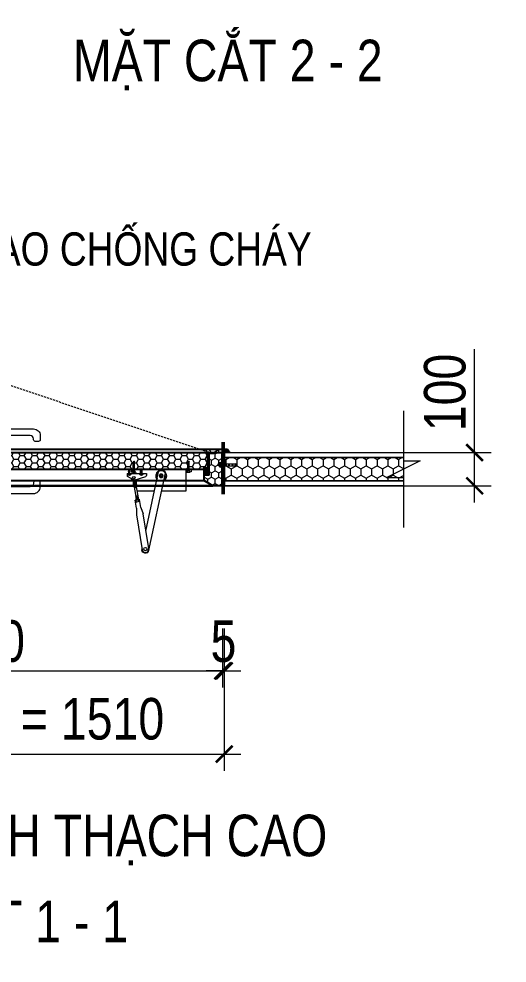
# Model space of a CAD drawing. Header units: millimetres. Extents: x -547695 to 905972, y -1055718 to 167349.
# Drawn here: x -532105 to -530636, y -1030218 to -1027380 of the extents above; entities that cross this region are included whole.
import ezdxf
from ezdxf import colors
from ezdxf.entities.mleader import LeaderData, LeaderLine
from ezdxf.math import Vec2, Vec3

# ---------------------------------------------------------------- set-up
doc = ezdxf.new("R2010")
doc.units = ezdxf.units.MM
doc.linetypes.add('HIDDEN', pattern=[9.525, 6.35, -3.175])
doc.layers.get('DEFPOINTS').update_dxf_attribs({"color": 1, "lineweight": 25})
for name, color, linetype, lineweight in [('A-DIMS', 8, 'Continuous', 9), ('A-DOOR', 142, 'Continuous', 9), ('A-FINE', 255, 'Continuous', 25), ('A-FNSH', 253, 'Continuous', 9), ('A-HIDD', 45, 'HIDDEN', 9), ('A-PATT', 252, 'Continuous', 9), ('A-SYMBOLS', 10, 'Continuous', 13), ('A-WALL', 12, 'Continuous', 13), ('A-WALL-INT', 31, 'Continuous', 9)]:
    doc.layers.add(name, color=color, linetype=linetype, lineweight=lineweight)
doc.styles.add('VTK_Arial', font='arial.ttf', dxfattribs={"width": 0.8})
doc.dimstyles.new('A-2.5-DIM50', dxfattribs={"dimscale": 50, "dimtxt": 2.5, "dimasz": 1, "dimexe": 1, "dimexo": 0, "dimgap": 0.5, "dimtad": 1, "dimdec": 0, "dimzin": 12, "dimdsep": 46, "dimtxsty": 'VTK_Arial', "dimblk": 'ARCHTICK', "dimcen": 0, "dimdle": 1, "dimclrd": 256, "dimclre": 256, "dimclrt": 7, "dimadec": 1, "dimazin": 3, "dimtfac": 1, "dimtdec": 0, "dimtmove": 0, "dimatfit": 2, "dimfxl": 20, "dimtolj": 1, "dimtzin": 0, "dimlwd": -1, "dimlwe": -1, "dimarcsym": 0})
pattern_1 = [(0, (-385642.0279, -199065.853), (0.47625, 0.2749630645), [0.3175, -0.635]), (120, (-385642.0279, -199065.853), (-0.47624999896, 0.2749630663), [0.3175, -0.635]), (60, (-385642.0279, -199065.853), (1.04e-09, 0.5499261308), [-0.635, 0.3175])]

# ---------------------------------------------------------------- blocks, each defined once
blk = doc.blocks.new('*U181')
h = blk.add_hatch()
h.set_pattern_fill('ANSI31', color=256, scale=0.03)
h.set_pattern_definition([(45, (-1066.5108295, 7232.4688566), (-0.0026516504294, 0.0026516504294), [])])
h.paths.add_polyline_path([(126.5, -24), (126.5, -23), (-123.5, -23), (-123.5, -24)])
at = {"ltscale": 0.2}
for p, q in [((-82.5, 0), (-84.5, -3)), ((-82.5, 0), (-80.5, -3)), ((82.5, 0), (80.5, -3)), ((82.5, 0), (84.5, -3)), ((-87.5, -32), (-84.5, -28)), ((-80, -2.9), (-85, -4.1)), ((-84.5, -4.2), (-85, -4.1)), ((-80, -4.9), (-85, -6.1)), ((-84.5, -6.2), (-85, -6.1)), ((-80, -6.9), (-85, -8.1)), ((-84.5, -8.2), (-85, -8.1)), ((-80, -8.9), (-85, -10.1)), ((-84.5, -10.2), (-85, -10.1)), ((-80, -10.9), (-85, -12.1)), ((-84.5, -12.2), (-85, -12.1)), ((-80, -12.9), (-85, -14.1)), ((-84.5, -14.2), (-85, -14.1)), ((-80, -14.9), (-85, -16.1)), ((-84.5, -16.2), (-85, -16.1)), ((-80, -16.9), (-85, -18.1)), ((-84.5, -18.2), (-85, -18.1)), ((-80, -18.9), (-85, -20.1)), ((-84.5, -20.2), (-85, -20.1)), ((-80, -20.9), (-85, -22.1)), ((-84.5, -22.2), (-85, -22.1)), ((-80, -22.9), (-85, -24.1)), ((-84.5, -24.2), (-85, -24.1)), ((-80, -24.9), (-85, -26.1)), ((-84.5, -26.2), (-85, -26.1)), ((-81, -1.3), (-84.5, -2.2)), ((-84, -2.3), (-84.5, -2.2)), ((-84.5, -28), (-84.5, -3)), ((-80, -26.9), (-84.5, -28)), ((-81, -1.3), (-81.7, -1.2)), ((-80, -2.9), (-80.6, -2.8)), ((-80.5, -28), (-80.5, -3)), ((-80, -4.9), (-80.5, -4.8)), ((-80, -6.9), (-80.5, -6.8)), ((-80, -8.9), (-80.5, -8.8)), ((-80, -10.9), (-80.5, -10.8)), ((-80, -12.9), (-80.5, -12.8)), ((-80, -14.9), (-80.5, -14.8)), ((-80, -16.9), (-80.5, -16.8)), ((-80, -18.9), (-80.5, -18.8)), ((-80, -20.9), (-80.5, -20.8)), ((-80, -22.9), (-80.5, -22.8)), ((-80, -24.9), (-80.5, -24.8)), ((-80, -26.9), (-80.5, -26.8)), ((-77.5, -32), (-80.5, -28)), ((77.5, -32), (80.5, -28)), ((80, -2.9), (80.6, -2.8)), ((80, -2.9), (85, -4.1)), ((80, -4.9), (80.5, -4.8)), ((80, -4.9), (85, -6.1)), ((80, -6.9), (80.5, -6.8)), ((80, -6.9), (85, -8.1)), ((80, -8.9), (80.5, -8.8)), ((80, -8.9), (85, -10.1)), ((80, -10.9), (80.5, -10.8)), ((80, -10.9), (85, -12.1)), ((80, -12.9), (80.5, -12.8)), ((80, -12.9), (85, -14.1)), ((80, -14.9), (80.5, -14.8)), ((80, -14.9), (85, -16.1)), ((80, -16.9), (80.5, -16.8)), ((80, -16.9), (85, -18.1)), ((80, -18.9), (80.5, -18.8)), ((80, -18.9), (85, -20.1)), ((80, -20.9), (80.5, -20.8)), ((80, -20.9), (85, -22.1)), ((80, -22.9), (80.5, -22.8)), ((80, -22.9), (85, -24.1)), ((80, -24.9), (80.5, -24.8)), ((80, -24.9), (85, -26.1)), ((80, -26.9), (80.5, -26.8)), ((80, -26.9), (84.5, -28)), ((80.5, -28), (80.5, -3)), ((81, -1.3), (81.7, -1.2)), ((81, -1.3), (84.5, -2.2)), ((84, -2.3), (84.5, -2.2)), ((84.5, -28), (84.5, -3)), ((84.5, -4.2), (85, -4.1)), ((84.5, -6.2), (85, -6.1)), ((84.5, -8.2), (85, -8.1)), ((84.5, -10.2), (85, -10.1)), ((84.5, -12.2), (85, -12.1)), ((84.5, -14.2), (85, -14.1)), ((84.5, -16.2), (85, -16.1)), ((84.5, -18.2), (85, -18.1)), ((84.5, -20.2), (85, -20.1)), ((84.5, -22.2), (85, -22.1)), ((84.5, -24.2), (85, -24.1)), ((84.5, -26.2), (85, -26.1)), ((87.5, -32), (84.5, -28)), ((-101.5, -39), (-90.5, -39)), ((-98.5, -37.4), (-94.4, -37)), ((-98, -37.4), (-98.5, -37.4)), ((-98.5, -38.2), (-93.5, -37.8)), ((-98, -38.2), (-98.5, -38.2)), ((-98.5, -39), (-93.5, -38.6)), ((-98.5, -39), (-93.5, -39)), ((-98, -36), (-94, -36)), ((-98, -37), (-98, -39)), ((-95.5, -40.5), (-96.5, -40.5)), ((-96.5, -42), (-96.5, -40.5)), ((-95.5, -42), (-95.5, -40.5)), ((-94, -37), (-94, -39)), ((-93.5, -37.8), (-94, -37.7)), ((-93.5, -38.6), (-94, -38.6)), ((-77.5, -32), (-87.5, -32)), ((-65.5, -39), (-54.5, -39)), ((-62.5, -37.4), (-58.4, -37)), ((-62, -37.4), (-62.5, -37.4)), ((-62.5, -38.2), (-57.5, -37.8)), ((-62, -38.2), (-62.5, -38.2)), ((-62.5, -39), (-57.5, -38.6)), ((-62.5, -39), (-57.5, -39)), ((-62, -36), (-58, -36)), ((-62, -37), (-62, -39)), ((-60.5, -42), (-60.5, -40.5)), ((-59.5, -40.5), (-60.5, -40.5)), ((-59.5, -42), (-59.5, -40.5)), ((-58, -37), (-58, -39)), ((-57.5, -37.8), (-58, -37.7)), ((-57.5, -38.6), (-58, -38.6)), ((77.5, -32), (87.5, -32))]:
    blk.add_line(p, q, dxfattribs=at)
for p, q in [((-98.5, -24.9), (-93.5, -24.5)), ((-98, -24.9), (-98.5, -24.9)), ((-98.5, -25.7), (-93.5, -25.3)), ((-98, -25.8), (-98.5, -25.7)), ((-98.5, -26.6), (-93.5, -26.2)), ((-98, -26.6), (-98.5, -26.6)), ((-98.5, -27.4), (-93.5, -27)), ((-98, -27.4), (-98.5, -27.4)), ((-98.5, -28.2), (-93.5, -27.8)), ((-98, -28.3), (-98.5, -28.2)), ((-94, -24), (-98, -24)), ((-98, -24), (-98, -37)), ((-94, -37), (-94, -24)), ((-93.5, -24.5), (-94, -24.5)), ((-93.5, -25.3), (-94, -25.3)), ((-93.5, -26.2), (-94, -26.1)), ((-93.5, -27), (-94, -26.9)), ((-93.5, -27.8), (-94, -27.8)), ((-90, -25), (-67.5, -25)), ((-90, -25), (-90, -32)), ((-66.5, -26), (-67.5, -25)), ((-63, -26), (-66.5, -26)), ((-62.5, -24.9), (-57.5, -24.5)), ((-62, -24.9), (-62.5, -24.9)), ((-62.5, -25.7), (-57.5, -25.3)), ((-62, -25.8), (-62.5, -25.7)), ((-62.5, -26.6), (-57.5, -26.2)), ((-62, -26.6), (-62.5, -26.6)), ((-62.5, -27.4), (-57.5, -27)), ((-62, -27.4), (-62.5, -27.4)), ((-62.5, -28.2), (-57.5, -27.8)), ((-62, -28.3), (-62.5, -28.2)), ((-58, -24), (-62, -24)), ((-62, -37), (-62, -24)), ((12, -26), (-59, -26)), ((-58, -24), (-58, -37)), ((-57.5, -24.5), (-58, -24.5)), ((-57.5, -25.3), (-58, -25.3)), ((-57.5, -26.2), (-58, -26.1)), ((-57.5, -27), (-58, -26.9)), ((-57.5, -27.8), (-58, -27.8)), ((101.5, -26), (12, -26)), ((67.5, -25), (66.5, -26)), ((67.5, -25), (90, -25)), ((74.5, -25), (74.5, -90)), ((90, -25), (90, -32)), ((-102.5, -37), (-44.5, -37)), ((-102.5, -37), (-102.5, -43.3)), ((-83.7, -56.3), (-101.1, -45.9)), ((-98.5, -29.1), (-93.5, -28.6)), ((-98, -29.1), (-98.5, -29.1)), ((-98.5, -29.9), (-93.5, -29.5)), ((-98, -29.9), (-98.5, -29.9)), ((-98.5, -30.7), (-93.5, -30.3)), ((-98, -30.8), (-98.5, -30.7)), ((-98.5, -31.5), (-93.5, -31.1)), ((-98, -31.6), (-98.5, -31.5)), ((-98.5, -32.4), (-93.5, -32)), ((-98, -32.4), (-98.5, -32.4)), ((-98.5, -33.2), (-93.5, -32.8)), ((-98, -33.2), (-98.5, -33.2)), ((-98.5, -34), (-93.5, -33.6)), ((-98, -34.1), (-98.5, -34)), ((-98.5, -34.9), (-93.5, -34.5)), ((-98, -34.9), (-98.5, -34.9)), ((-98.5, -35.7), (-93.5, -35.3)), ((-98, -35.7), (-98.5, -35.7)), ((-98.5, -36.5), (-93.5, -36.1)), ((-98, -36.6), (-98.5, -36.5)), ((-94.4, -37), (-93.5, -36.9)), ((-93.5, -28.6), (-94, -28.6)), ((-93.5, -29.5), (-94, -29.4)), ((-93.5, -30.3), (-94, -30.3)), ((-93.5, -31.1), (-94, -31.1)), ((-93.5, -32), (-94, -31.9)), ((-93.5, -32.8), (-94, -32.8)), ((-93.5, -33.6), (-94, -33.6)), ((-93.5, -34.5), (-94, -34.4)), ((-93.5, -35.3), (-94, -35.2)), ((-93.5, -36.1), (-94, -36.1)), ((-93.5, -36.9), (-94, -36.9)), ((-90, -32), (-74.5, -35)), ((-81.2, -56.6), (-46.6, -45.7)), ((-62.5, -29.1), (-57.5, -28.6)), ((-62, -29.1), (-62.5, -29.1)), ((-62.5, -29.9), (-57.5, -29.5)), ((-62, -29.9), (-62.5, -29.9)), ((-62.5, -30.7), (-57.5, -30.3)), ((-62, -30.8), (-62.5, -30.7)), ((-62.5, -31.5), (-57.5, -31.1)), ((-62, -31.6), (-62.5, -31.5)), ((-62.5, -32.4), (-57.5, -32)), ((-62, -32.4), (-62.5, -32.4)), ((-62.5, -33.2), (-57.5, -32.8)), ((-62, -33.2), (-62.5, -33.2)), ((-62.5, -34), (-57.5, -33.6)), ((-62, -34.1), (-62.5, -34)), ((-62.5, -34.9), (-57.5, -34.5)), ((-62, -34.9), (-62.5, -34.9)), ((-62.5, -35.7), (-57.5, -35.3)), ((-62, -35.7), (-62.5, -35.7)), ((-62.5, -36.5), (-57.5, -36.1)), ((-62, -36.6), (-62.5, -36.5)), ((-58.4, -37), (-57.5, -36.9)), ((-57.5, -28.6), (-58, -28.6)), ((-57.5, -29.5), (-58, -29.4)), ((-57.5, -30.3), (-58, -30.3)), ((-57.5, -31.1), (-58, -31.1)), ((-57.5, -32), (-58, -31.9)), ((-57.5, -32.8), (-58, -32.8)), ((-57.5, -33.6), (-58, -33.6)), ((-57.5, -34.5), (-58, -34.4)), ((-57.5, -35.3), (-58, -35.2)), ((-57.5, -36.1), (-58, -36.1)), ((-57.5, -36.9), (-58, -36.9)), ((-46.1, -210.6), (-7.7, -32.1)), ((-44.5, -37), (-44.5, -42.8)), ((11.9, -36.3), (-39, -272.7)), ((-3.5, -44.7), (-3.5, -43.2)), ((-3.5, -43.2), (-1.8, -43.2)), ((-3.5, -44.7), (-1.8, -44.7)), ((-0.8, -40.5), (-0.8, -42.2)), ((-0.8, -40.5), (0.7, -40.5)), ((-0.8, -47.5), (-0.8, -45.7)), ((-0.8, -47.5), (0.7, -47.5)), ((0.7, -40.5), (0.7, -42.2)), ((0.7, -47.5), (0.7, -45.7)), ((1.7, -43.2), (3.5, -43.2)), ((1.7, -44.7), (3.5, -44.7)), ((3.5, -44.7), (3.5, -43.2)), ((90, -32), (74.5, -35)), ((-85.5, -59.1), (-82.5, -74.6)), ((-83.7, -57.8), (-80.5, -74.2)), ((-82.5, -61.9), (-78.6, -61.2)), ((-82.5, -61.9), (-79.8, -78.7)), ((-82.5, -74.5), (-80.5, -74.2)), ((-81.9, -71.9), (-74.6, -116.9)), ((-79.8, -78.7), (-80.3, -81.8)), ((-78.8, -57), (-76.6, -73.6)), ((-78.6, -61.2), (-75.9, -78)), ((-76.7, -57.7), (-74.6, -73.3)), ((-76.6, -73.6), (-74.6, -73.2)), ((-76, -70.9), (-68.7, -115.9)), ((-75.9, -78), (-74.4, -80.8)), ((-77, -105.2), (-70.2, -103.5)), ((-77, -105.2), (-76.5, -105.1)), ((-76.8, -106.2), (-70, -104.5)), ((-76.8, -106.2), (-76.3, -106.1)), ((-76.7, -107.1), (-69.9, -105.5)), ((-76.7, -107.1), (-76.2, -107.1)), ((-76.5, -108.1), (-69.7, -106.4)), ((-76.5, -108.1), (-76, -108.1)), ((-76.3, -109.1), (-69.6, -107.4)), ((-76.3, -109.1), (-75.9, -109.1)), ((-76.2, -110.1), (-69.4, -108.4)), ((-76.2, -110.1), (-75.7, -110.1)), ((-76, -111.1), (-69.2, -109.4)), ((-76, -111.1), (-75.5, -111)), ((-75.9, -112.1), (-69.1, -110.4)), ((-75.9, -112.1), (-75.4, -112)), ((-75.7, -113.1), (-68.9, -111.4)), ((-75.7, -113.1), (-75.2, -113)), ((-75.5, -114.1), (-68.7, -112.4)), ((-75.4, -115), (-68.6, -113.3)), ((-50.5, -90), (-72.9, -90)), ((-70.7, -103.5), (-70.2, -103.5)), ((-70.5, -104.5), (-70, -104.5)), ((-70.4, -105.5), (-69.9, -105.5)), ((-70.2, -106.5), (-69.7, -106.4)), ((-70, -107.5), (-69.6, -107.4)), ((-69.9, -108.5), (-69.4, -108.4)), ((-69.7, -109.5), (-69.2, -109.4)), ((-69.6, -110.4), (-69.1, -110.4)), ((-69.4, -111.4), (-68.9, -111.4)), ((-69.2, -112.4), (-68.7, -112.4)), ((-69.1, -113.4), (-68.6, -113.3)), ((-20.1, -90), (-50.5, -90)), ((74.5, -90), (0.3, -90)), ((-64.8, -115.3), (-78.5, -117.5)), ((-77.5, -123.4), (-78.5, -117.5)), ((-63.8, -121.2), (-77.5, -123.4)), ((-64.2, -121.3), (-77.1, -123.4)), ((-74.2, -141.1), (-77.1, -123.4)), ((-75.5, -114.1), (-75.1, -114)), ((-75.4, -115), (-74.9, -115)), ((-75.2, -116), (-68.4, -114.3)), ((-75.2, -116), (-74.7, -116)), ((-74.3, -121.7), (-74.9, -118.1)), ((-74.2, -141.1), (-74.4, -161.4)), ((-74.3, -116.8), (-68.3, -115.3)), ((-68.9, -114.4), (-68.4, -114.3)), ((-68.8, -115.4), (-68.3, -115.3)), ((-67.4, -120.6), (-68, -117)), ((-63.8, -121.2), (-64.8, -115.3)), ((-61.3, -139), (-64.2, -121.3)), ((-63.8, -121.2), (-63.8, -121.2)), ((-61.3, -139), (-54.7, -158.2)), ((-74.4, -161.4), (-57.3, -266)), ((-37.6, -262.8), (-54.7, -158.2)), ((-58.6, -268.5), (-57.5, -263.4))]:
    blk.add_line(p, q)
blk.add_lwpolyline([(-2.9, -39), (-5.8, -44), (-2.9, -49), (2.9, -49), (5.8, -44), (2.9, -39)], close=True)
blk.add_circle((-82.5, -49.7), 4, dxfattribs=at)
for centre in [(0, -44), (-47.5, -264.4)]:
    blk.add_circle(centre, 5)
for centre, radius, start, end in [((0, -44), 16.5, 295.1505, 125.0547), ((-99.5, -43.3), 3, 180, 239.0654), ((-84.2, -51.2), 6.53, 188.5186, 244.696), ((-82.6, -49.2), 7, 221.6509, 246.1514), ((-82.5, -24.4), 9.08, 246.5175, 271.5426), ((-86.6, -58.4), 3, 10.8556, 66.1514), ((-82.1, -53.8), 3, 239.0654, 287.5256), ((-75.7, -56.6), 3.16, 164.9212, 187.0998), ((-73.7, -57.3), 3, 137.5485, 187.6734), ((-82.6, -49.2), 9, 317.5485, 321.521), ((-47.5, -42.8), 3, 287.5256, 0), ((0, -44), 16.5, 125.0547, 220.5401), ((0, -44), 14.5, 130.859, 214.2425), ((0, -44), 14.5, 121.2203, 130.859), ((-4.7, -32.7), 3, 112.7286, 167.8453), ((0, -44), 15.2, 42.962, 112.7286), ((-1.8, -42.2), 1, 270, 0), ((-1.8, -45.7), 1, 0, 90), ((1.7, -42.2), 1, 180, 270), ((1.7, -45.7), 1, 90, 180), ((0, -44), 14.5, 301.4481, 34.4703), ((9, -35.7), 3, 347.8453, 42.962), ((82.5, -24.4), 9.08, 268.4574, 293.4825), ((-88.4, -59.7), 3, 10.8556, 60.9805), ((-77.9, -68.6), 6.67, 159.2249, 222.4864), ((-80.9, -69.1), 6.67, 336.0426, 39.3041), ((-74.8, -120.7), 4, 122.3181, 149.2529), ((-75.1, -119.2), 4, 229.276, 256.2109), ((-76.7, -117.9), 0.6, 76.2109, 122.3181), ((-77.5, -121.2), 4, 49.276, 76.2109), ((-75.9, -122.5), 0.6, 256.2109, 302.3181), ((-77.7, -119.6), 4, 302.3181, 329.2529), ((-71.4, -120.2), 4, 118.706, 149.2529), ((-71.7, -118.7), 4, 229.276, 259.8229), ((-70.6, -120), 4, 49.276, 79.8229), ((-70.9, -118.5), 4, 298.706, 329.2529), ((-64.6, -119.1), 4, 122.3181, 149.2529), ((-64.8, -117.5), 4, 229.276, 256.2109), ((-66.4, -116.2), 0.6, 76.2109, 122.3181), ((-67.2, -119.5), 4, 49.276, 76.2109), ((-65.6, -120.8), 0.6, 256.2109, 302.3181), ((-67.5, -118), 4, 302.3181, 329.2529), ((-55.6, -269.1), 3, 167.8453, 230.4787), ((-46, -257.4), 18.2, 230.4787, 285.2119), ((-47.5, -264.4), 10, 189.2645, 9.2645), ((-42, -272.1), 3, 285.2119, 347.8453)]:
    blk.add_arc(centre, radius, start, end)
for centre, radius, start, end in [((-96, -35.6), 6.49, 212.1155, 265.584), ((-96, -35.6), 6.49, 274.416, 327.8845), ((-82.5, -24.4), 9.08, 236.6015, 246.5175), ((-82.5, -24.4), 9.08, 271.5426, 303.3985), ((-60, -35.6), 6.49, 212.1155, 265.584), ((-60, -35.6), 6.49, 274.416, 327.8845), ((82.5, -24.4), 9.08, 236.6015, 268.4574), ((82.5, -24.4), 9.08, 293.4825, 303.3985)]:
    blk.add_arc(centre, radius, start, end, dxfattribs=at)
blk = doc.blocks.new('*U183')
for p, q in [((10, 97.1), (105.3, 97.1)), ((-10, 77.1), (-10, 77.1)), ((-10, 35), (-10, 77.1)), ((10, 72.1), (10, 35)), ((10, 35), (-10, 35)), ((-10, -35), (-10, -77.1)), ((10, -35), (-10, -35)), ((10, -72.1), (10, -35)), ((-10, -77.1), (-10, -77.1)), ((10, -97.1), (105.3, -97.1))]:
    blk.add_line(p, q)
for points in [[(105.3, 97.1), (105.3, 97.1, -0.414214), (125.3, 77.1), (125.3, 64.4, -0.414214), (120.3, 59.4), (110.3, 59.4, -0.414214), (105.3, 64.4), (105.3, 67.1, 0.414214), (95.3, 77.1), (15, 77.1)], [(105.3, -97.1), (105.3, -97.1, 0.414214), (125.3, -77.1), (125.3, -64.4, 0.414214), (120.3, -59.4), (110.3, -59.4, 0.414214), (105.3, -64.4), (105.3, -67.1, -0.414214), (95.3, -77.1), (15, -77.1)]]:
    blk.add_lwpolyline(points, format="xyb")
for points in [[(-25, 35), (25, 35), (25, 25), (-25, 25)], [(-25, -35), (25, -35), (25, -25), (-25, -25)]]:
    blk.add_lwpolyline(points, close=True)
for centre, radius, start, end in [((10, 77.1), 20, 90, 180), ((15, 72.1), 5, 90, 180), ((10, -77.1), 20, 180, 270), ((15, -72.1), 5, 180, 270)]:
    blk.add_arc(centre, radius, start, end)
blk = doc.blocks.new('VitNoTrai')
at = {"layer": 'A-PATT'}
for p, q in [((-42.1, 4.1), (-42.2, -4.1)), ((0, -3.3), (0, 3.3))]:
    blk.add_line(p, q, dxfattribs=at)
at = {"layer": 'A-PATT', "ltscale": 3}
for p, q in [((0, 3.3), (-42.2, 4.1)), ((0, -3.3), (-42.2, -4.1))]:
    blk.add_line(p, q, dxfattribs=at)
at = {"layer": 'A-PATT', "linetype": 'HIDDEN'}
for p, q in [((0, 2.3), (-42.2, 2.3)), ((11.1, 2.3), (7.3, 2.3)), ((0, -2.3), (-42.2, -2.3)), ((11.1, -2.3), (7.3, -2.3))]:
    blk.add_line(p, q, dxfattribs=at)
at = {"layer": 'A-PATT'}
for points in [[(1.1, 9.1), (1.1, -9.1), (0, -9.1), (0, 9.1)], [(7.3, 3.3), (11.1, 3.3), (11.1, -3.3), (7.3, -3.3)]]:
    blk.add_lwpolyline(points, close=True, dxfattribs=at)
for points in [[(1.1, 5.8), (1.1, 2.5), (6.6, 2.5, 0.414214), (7.3, 3.2), (7.3, 5.2, 0.414214), (6.6, 5.8)], [(1.1, 2.5), (1.1, -2.5), (6.6, -2.5, 0.414214), (7.3, -1.8), (7.3, 1.8, 0.414214), (6.6, 2.5)], [(1.1, -2.5), (1.1, -5.8), (6.6, -5.8, 0.414214), (7.3, -5.2), (7.3, -3.2, 0.414214), (6.6, -2.5)]]:
    blk.add_lwpolyline(points, format="xyb", close=True, dxfattribs=at)
blk = doc.blocks.new('*U180')
blk.add_lwpolyline([(-2.8, 7), (-2.8, 40.8), (-0.2, 40.8), (-0.2, 7.5)])
blk.add_lwpolyline([(2.8, 40.8), (0.2, 40.8), (0.2, 7.8), (2.8, 7.8)], close=True)
blk.add_circle((0, 0), 7.5)
at = {"layer": 'A-WALL'}
for p, q in [((-2, 0), (2, 0)), ((0, -2), (0, 2))]:
    blk.add_line(p, q, dxfattribs=at)
blk = doc.blocks.new('DemHiSung')
at = {"ltscale": 0.1}
for p, q in [((-4.5, -1.2), (-7, -3.6)), ((-7, -3.6), (-7, -5.7)), ((-7, -5.7), (-4.5, -4.6)), ((-4.5, -6), (-7, -8.4)), ((-7, -8.4), (-7, -10.5)), ((-7, -10.5), (-4.5, -9.4)), ((-4.5, -10.4), (-7, -12.8)), ((-7, -12.8), (-7, -14.9)), ((-7, -14.9), (-4.5, -13.7)), ((4.5, -1.2), (7, -3.6)), ((7, -5.7), (4.5, -4.6)), ((4.5, -6), (7, -8.4)), ((7, -10.5), (4.5, -9.4)), ((4.5, -10.4), (7, -12.8)), ((7, -14.9), (4.5, -13.7)), ((7, -3.6), (7, -5.7)), ((7, -8.4), (7, -10.5)), ((7, -12.8), (7, -14.9))]:
    blk.add_line(p, q, dxfattribs=at)
blk.add_lwpolyline([(4.5, -14), (-4.5, -14), (-4.5, 0), (4.5, 0), (4.5, -14)], dxfattribs=at)
blk.add_lwpolyline([(2.5, -12), (-2.5, -12), (-2.5, -2), (2.5, -2)], close=True, dxfattribs=at)
at = {"ltscale": 0.1, "extrusion": (0, 0, -1)}
blk.add_ellipse((0, -16.7), major_axis=(0, 3.33), ratio=0.903576, start_param=0.646912, end_param=5.636273, dxfattribs=at)
at = {"ltscale": 0.1}
for points, knots in [([(3.7, -16.7), (3.7, -17), (3.6, -17.3), (3.4, -18.3), (3.2, -18.8), (2.4, -19.7), (2, -20.1), (1, -20.6), (0.4, -20.7), (-0.7, -20.6), (-1.3, -20.5), (-2.3, -19.9), (-2.7, -19.4), (-3.3, -18.5), (-3.6, -17.9), (-3.7, -16.7), (-3.7, -16.1), (-3.4, -15), (-3.1, -14.4), (-2.8, -14)], [-1.570796, -1.570796, -1.570796, -1.570796, -1.309569, -1.309569, -0.856833, -0.856833, -0.404096, -0.404096, 0.04864, 0.04864, 0.501377, 0.501377, 0.954113, 0.954113, 1.40685, 1.40685, 1.859587, 1.859587, 2.304793, 2.304793, 2.304793, 2.304793]), ([(2.8, -14), (2.9, -14.1), (3, -14.3), (3.4, -15), (3.6, -15.5), (3.7, -16.3), (3.7, -16.5), (3.7, -16.7)], [3.9783448, 3.9783448, 3.9783448, 3.9783448, 4.1232694, 4.1232694, 4.5760059, 4.5760059, 4.712389, 4.712389, 4.712389, 4.712389])]:
    blk.add_open_spline(points, degree=3, knots=knots, dxfattribs=at)
blk = doc.blocks.new('Khung A')
at = {"layer": 'A-PATT'}
h = blk.add_hatch(dxfattribs=at)
h.set_pattern_fill('HONEY', color=256, scale=4, style=0)
h.paths.add_polyline_path([(-108.8, -17.4), (-8.8, -17.4), (-8.8, -1.2), (-1.2, -1.2), (-1.2, -28.6), (-13.2, -42.6), (-13.2, -55.8), (-78.2, -55.8), (-78.2, -71), (-93.3, -71), (-108.8, -44.9)])
for points in [[(-10, 0), (0, 0), (0, 0), (0, -29), (-12, -43), (-12, -57), (-77, -57), (-77, -69.7), (-64, -69.7), (-64, -72.2), (-94, -72.2), (-110, -45.2), (-110, -15), (-100, -15), (-100, -16.2), (-108.8, -16.2), (-108.8, -44.9), (-93.3, -71), (-65.2, -71), (-65.2, -70.9), (-78.2, -70.9), (-78.2, -55.8), (-13.2, -55.8), (-13.2, -42.6), (-1.2, -28.6), (-1.2, -1.2), (-1.2, -1.2), (-10, -1.2)], [(-108.8, -17.4), (-8.8, -17.4), (-8.8, -1.2), (-1.2, -1.2), (-1.2, -28.6), (-13.2, -42.6), (-13.2, -55.8), (-78.2, -55.8), (-78.2, -71), (-93.3, -71), (-108.8, -44.9)]]:
    blk.add_lwpolyline(points, close=True)
blk = doc.blocks.new('DT 1500X2200 - MB - OK')
at = {"layer": 'A-PATT'}
h = blk.add_hatch(dxfattribs=at)
h.set_pattern_fill('ANSI31', color=256, scale=5, style=0)
h.set_pattern_definition([(45, (-177644.62266, -191170.3172), (-0.4419417382, 0.4419417382), [])])
h.paths.add_polyline_path([(8.8, 1.2), (8.8, 0), (-6.2, 0), (-6.2, -98.8), (-7.4, -98.8), (-7.4, 1.2)])
h = blk.add_hatch(dxfattribs=at)
h.set_pattern_fill('ANSI38', color=256, scale=0.5, angle=90)
h.set_pattern_definition([(135, (-452257.1029, -200087.1189), (-1.122532015, -1.122532015), []), (225, (-452257.1029, -200087.1189), (-1.122532015, -3.3675960454), [3.96875, -2.38125])])
edge = h.paths.add_edge_path()
edge.add_arc((-2.4, -97.8), 2.84, 31.3722, 155.035)
edge.add_line((-5, -96.6), (-5, -90))
edge.add_line((-5, -90), (-6.2, -90))
edge.add_line((-6.2, -90), (-6.2, 0))
edge.add_line((-6.2, 0), (0, 0))
edge.add_line((0, 0), (0, -96.3))
h = blk.add_hatch(dxfattribs=at)
h.set_pattern_fill('HONEY', color=256, scale=0.1)
h.set_pattern_definition(pattern_1)
h.paths.add_polyline_path([(10, 10, 0.232506), (18.8, 0), (10, 0)])
h = blk.add_hatch(dxfattribs=at)
h.set_pattern_fill('HONEY', color=256, scale=100, style=0)
h.set_pattern_definition([(0, (-177594.623, -191170.317), (18.75, 10.82531755), [12.5, -25]), (120, (-177594.623, -191170.317), (-18.75, 10.82531755), [12.5, -25]), (60, (-177594.623, -191170.317), (4e-15, 21.6506351), [-25, 12.5])])
h.paths.add_polyline_path([(-751, -2), (-751, -50), (-51, -50), (-51, -2)])
h = blk.add_hatch(dxfattribs=at)
h.set_pattern_fill('HONEY', color=256, scale=0.1)
h.set_pattern_definition(pattern_1)
h.paths.add_polyline_path([(-5, -96.6, -0.59886), (0, -96.3), (0, -103.6, 0.27104), (-5, -100)])
for points in [[(-54, -49.4), (-62, -49.4), (-62, -45), (-51, -45), (-51, -2), (-746.9, -2), (-749.8, 1.9), (-763.4, 1.9), (-763.4, 0.9), (-752.4, 0.9), (-752.4, -0.1), (-764.4, -0.1), (-764.4, 2.9), (-749.4, 2.9), (-746.5, -1), (-50, -1), (-50, -46), (-61, -46), (-61, -48.4), (-54, -48.4)], [(8.8, 1.2), (8.8, 0), (-6.2, 0), (-6.2, -98.8), (-7.4, -98.8), (-7.4, 1.2)], [(-751, -2), (-751, -50), (-51, -50), (-51, -2)]]:
    blk.add_lwpolyline(points, close=True)
blk.add_lwpolyline([(-50.7, -50), (-50.7, -50), (-95.6, -50), (-722.9, -50), (-751, -50), (-751, 1.9), (-763.2, 1.9), (-763.2, 0.9), (-752, 0.9), (-752, -51), (-722.9, -51), (-95.6, -51), (-50, -51), (-50, -51), (-50, -47), (-60, -47), (-60, -48), (-50.7, -48), (-50.7, -50)])
at = {"layer": 'A-FINE'}
for points in [[(-1505, 10), (-5, 10)], [(-1447.8, -84), (-62.2, -84)], [(-1475, -100), (-35, -100)]]:
    blk.add_lwpolyline(points, dxfattribs=at)
at = {"layer": 'A-HIDD'}
blk.add_lwpolyline([(-48.5, 1), (-715.4, 225.5)], dxfattribs=at)
at = {"layer": 'A-PATT'}
for points in [[(0, -96.3, 0.59886), (-5, -96.6), (-5, -90), (-6.2, -90), (-6.2, 0), (0, 0)], [(10, 10, 0.232506), (18.8, 0), (10, 0), (10, 10, 0.232506)], [(-5, -96.6, -0.59886), (0, -96.3), (0, -103.6, 0.27104), (-5, -100), (-5, -96.6, -0.59886)]]:
    blk.add_lwpolyline(points, format="xyb", close=True, dxfattribs=at)
blk.add_arc((-2.4, -97.8), 2.84, 31.3722, 155.035, dxfattribs=at)
at = {"layer": 'DEFPOINTS', "ltscale": 5}
for points in [[(-5, -125.3), (-5, 30.8)], [(0, -125.3), (0, 30.8)]]:
    blk.add_lwpolyline(points, dxfattribs=at)
at = {"xscale": -1}
for name, p, rotation in [('Khung A', (10, 10), 270), ('*U180', (-48.5, 1), 180)]:
    blk.add_blockref(name, p, dxfattribs=dict(at, rotation=rotation))
at = {"layer": 'A-PATT', "xscale": -1, "rotation": 180}
for name, p in [('*U183', (-679, -26)), ('DemHiSung', (-53.3, -67))]:
    blk.add_blockref(name, p, dxfattribs=at)
at = {"layer": 'A-PATT'}
blk.add_blockref('*U181', (-189.8, -26), dxfattribs=at)
at = {"layer": 'A-PATT', "rotation": 180}
blk.add_blockref('VitNoTrai', (-7.4, -37), dxfattribs=at)
blk = doc.blocks.new('_ARCHTICK')
at = {"color": 0, "linetype": 'ByBlock', "const_width": 0.15}
blk.add_lwpolyline([(-0.5, -0.5), (0.5, 0.5)], dxfattribs=at)
blk = doc.blocks.new('*D591')
at = {"layer": 'A-DIMS', "transparency": 16777216}
for p, q in [((-532991.7, -1029212.6), (-532991.7, -1029389.8)), ((-531491.7, -1029212.6), (-531491.7, -1029389.8)), ((-533041.7, -1029339.8), (-531441.7, -1029339.8))]:
    blk.add_line(p, q, dxfattribs=at)
at = {"layer": 'DEFPOINTS', "color": 0, "transparency": 16777216}
for p in [(-532991.7, -1029212.6), (-531491.7, -1029212.6), (-531491.7, -1029339.8)]:
    blk.add_point(p, dxfattribs=at)
at = {"layer": 'A-DIMS', "transparency": 16777216, "xscale": 50, "yscale": 50, "zscale": 50, "rotation": 180}
blk.add_blockref('_ARCHTICK', (-532991.7, -1029339.8), dxfattribs=at)
at = {"layer": 'A-DIMS', "transparency": 16777216, "xscale": 50, "yscale": 50, "zscale": 50}
blk.add_blockref('_ARCHTICK', (-531491.7, -1029339.8), dxfattribs=at)
at = {"layer": 'A-DIMS', "color": 7, "transparency": 16777216, "insert": (-532241.7, -1029251), "char_height": 125, "attachment_point": 5, "style": 'VTK_Arial'}
blk.add_mtext('\\A1;1500', dxfattribs=at)
blk = doc.blocks.new('*D593')
at = {"layer": 'A-DIMS', "ltscale": 5, "transparency": 16777216}
for p, q in [((-531491.7, -1029212.6), (-531491.7, -1029389.8)), ((-531486.7, -1029212.6), (-531486.7, -1029389.8)), ((-531491.7, -1029339.8), (-531541.7, -1029339.8)), ((-531491.7, -1029339.8), (-531486.7, -1029339.8)), ((-531486.7, -1029339.8), (-531436.7, -1029339.8))]:
    blk.add_line(p, q, dxfattribs=at)
at = {"layer": 'DEFPOINTS', "color": 0, "transparency": 16777216}
for p in [(-531491.7, -1029212.6), (-531486.7, -1029212.6), (-531486.7, -1029339.8)]:
    blk.add_point(p, dxfattribs=at)
at = {"layer": 'A-DIMS', "transparency": 16777216, "xscale": 50, "yscale": 50, "zscale": 50}
blk.add_blockref('_ARCHTICK', (-531491.7, -1029339.8), dxfattribs=at)
at = {"layer": 'A-DIMS', "transparency": 16777216, "xscale": 50, "yscale": 50, "zscale": 50, "rotation": 180}
blk.add_blockref('_ARCHTICK', (-531486.7, -1029339.8), dxfattribs=at)
at = {"layer": 'A-DIMS', "color": 7, "transparency": 16777216, "insert": (-531489.2, -1029251.2), "char_height": 125, "attachment_point": 5, "style": 'VTK_Arial'}
blk.add_mtext('\\A1;5', dxfattribs=at)
blk = doc.blocks.new('*D594')
at = {"layer": 'A-DIMS', "ltscale": 5, "transparency": 16777216}
for p, q in [((-532996.7, -1029212.6), (-532996.7, -1029639.8)), ((-531486.7, -1029212.6), (-531486.7, -1029639.8)), ((-533046.7, -1029589.8), (-531436.7, -1029589.8))]:
    blk.add_line(p, q, dxfattribs=at)
at = {"layer": 'DEFPOINTS', "color": 0, "transparency": 16777216}
for p in [(-532996.7, -1029212.6), (-531486.7, -1029212.6), (-531486.7, -1029589.8)]:
    blk.add_point(p, dxfattribs=at)
at = {"layer": 'A-DIMS', "transparency": 16777216, "xscale": 50, "yscale": 50, "zscale": 50, "rotation": 180}
blk.add_blockref('_ARCHTICK', (-532996.7, -1029589.8), dxfattribs=at)
at = {"layer": 'A-DIMS', "transparency": 16777216, "xscale": 50, "yscale": 50, "zscale": 50}
blk.add_blockref('_ARCHTICK', (-531486.7, -1029589.8), dxfattribs=at)
at = {"layer": 'A-DIMS', "color": 7, "transparency": 16777216, "insert": (-532241.7, -1029484.4), "char_height": 125, "attachment_point": 5, "style": 'VTK_Arial'}
blk.add_mtext('\\A1;KT LỖ MỞ = 1510', dxfattribs=at)
blk = doc.blocks.new('*D596')
at = {"layer": 'A-DIMS', "ltscale": 5, "transparency": 16777216}
for p, q in [((-530734, -1028683.3), (-530734, -1028372.1)), ((-531486.7, -1028683.3), (-530684, -1028683.3)), ((-530734, -1028833.3), (-530734, -1028683.3)), ((-531486.7, -1028783.3), (-530684, -1028783.3))]:
    blk.add_line(p, q, dxfattribs=at)
at = {"layer": 'DEFPOINTS', "color": 0, "transparency": 16777216}
for p in [(-531486.7, -1028683.3), (-530734, -1028683.3), (-531486.7, -1028783.3)]:
    blk.add_point(p, dxfattribs=at)
at = {"layer": 'A-DIMS', "transparency": 16777216, "xscale": 50, "yscale": 50, "zscale": 50}
for p, rotation in [((-530734, -1028683.3), 90), ((-530734, -1028783.3), 270)]:
    blk.add_blockref('_ARCHTICK', p, dxfattribs=dict(at, rotation=rotation))
at = {"layer": 'A-DIMS', "color": 7, "transparency": 16777216, "insert": (-530822.9, -1028502.7), "char_height": 125, "attachment_point": 5, "rotation": 90, "style": 'VTK_Arial'}
blk.add_mtext('\\A1;100', dxfattribs=at)

msp = doc.modelspace()

# ---------------------------------------------------------------- hatches: boundary and pattern name
at = {"layer": 'A-PATT'}
h = msp.add_hatch(dxfattribs=at)
h.set_pattern_fill('HONEY', color=256, scale=150, angle=270, style=0)
h.set_pattern_definition([(270, (-730770.678, -1020801.146), (16.2379763, -28.125), [18.75, -37.5]), (30, (-730770.678, -1020801.146), (16.2379763, 28.125), [18.75, -37.5]), (330, (-730770.678, -1020801.146), (32.4759526, -1e-14), [-37.5, 18.75])])
h.paths.add_polyline_path([(-530948, -1028698.3), (-530948, -1028768.3), (-531486.7, -1028768.3), (-531486.7, -1028698.3)])

# ---------------------------------------------------------------- linework, layer by layer
at = {"layer": 'A-FNSH', "ltscale": 5}
for points in [[(-530948, -1028683.3), (-530948, -1028698.3), (-531486.7, -1028698.3), (-531486.7, -1028683.3)], [(-530948, -1028768.3), (-530948, -1028783.3), (-531486.7, -1028783.3), (-531486.7, -1028768.3)]]:
    msp.add_lwpolyline(points, close=True, dxfattribs=at)
at = {"layer": 'A-PATT', "ltscale": 5}
msp.add_lwpolyline([(-530948, -1028558.3), (-530948, -1028708.3), (-530898, -1028708.3), (-530998, -1028758.3), (-530948, -1028758.3), (-530948, -1028908.3)], dxfattribs=at)
at = {"layer": 'A-WALL-INT', "ltscale": 5}
msp.add_lwpolyline([(-530948, -1028698.3), (-530948, -1028768.3), (-531486.7, -1028768.3), (-531486.7, -1028698.3)], close=True, dxfattribs=at)
at = {"layer": 'DEFPOINTS', "ltscale": 5}
msp.add_lwpolyline([(-532996.7, -1028683.3), (-531486.7, -1028683.3), (-531486.7, -1028783.3), (-532996.7, -1028783.3)], close=True, dxfattribs=at)

# ---------------------------------------------------------------- block references
at = {"layer": 'A-DOOR'}
msp.add_blockref('DT 1500X2200 - MB - OK', (-531486.7, -1028683.3), dxfattribs=at)

# ---------------------------------------------------------------- texts
at = {"layer": 'A-DIMS', "color": 7, "char_height": 125, "style": 'VTK_Arial', "bg_fill": 2}
for s, insert, attachment_point in [('\\pxqc;MẶT CẮT 2 - 2', (-531476.1, -1027518.5), 5), ('\\pxqc;KHU VỰC VÁCH THẠCH CAO', (-532144.7, -1029772), 2)]:
    msp.add_mtext(s, dxfattribs=dict(at, insert=insert, attachment_point=attachment_point))

# ---------------------------------------------------------------- dimensions: what is measured, and where the dimension line sits
at = {"layer": 'A-DIMS', "ltscale": 5}
dim = msp.add_linear_dim(base=(-530734, -1028683.3), p1=(-531486.7, -1028783.3), p2=(-531486.7, -1028683.3), angle=90, dimstyle='A-2.5-DIM50', override={"dimpost": '\\X', "dimblk": 'ARCHTICK'}, dxfattribs=at)
dim.commit()
dim.dimension.update_dxf_attribs({"geometry": '*D596', "text_midpoint": (-530822.9, -1028502.7)})
at = {"layer": 'A-DIMS'}
dim = msp.add_linear_dim(base=(-531491.7, -1029339.8), p1=(-532991.7, -1029212.6), p2=(-531491.7, -1029212.6), dimstyle='A-2.5-DIM50', override={"dimpost": '\\X'}, dxfattribs=at)
dim.commit()
dim.dimension.update_dxf_attribs({"geometry": '*D591', "text_midpoint": (-532241.7, -1029251)})
at = {"layer": 'A-DIMS', "ltscale": 5}
dim = msp.add_linear_dim(base=(-531486.7, -1029339.8), p1=(-531491.7, -1029212.6), p2=(-531486.7, -1029212.6), dimstyle='A-2.5-DIM50', override={"dimpost": '\\X'}, dxfattribs=at)
dim.commit()
dim.dimension.update_dxf_attribs({"geometry": '*D593', "text_midpoint": (-531489.2, -1029339.8), "dimtype": 160})

# ---------------------------------------------------------------- leaders
at = {"layer": 'A-SYMBOLS'}
ml = msp.add_multileader_mtext('Standard', dxfattribs=at)
ml.set_content('VÁCH THẠCH CAO CHỐNG CHÁY', color=7, style='VTK_Arial')
ml.set_leader_properties()
ml.build(insert=Vec2(0, 0))
ml.multileader.update_dxf_attribs({"text_top_attachment_type": 0, "text_bottom_attachment_type": 0, "arrow_head_size": 100, "scale": 50})
ctx = ml.context
ctx.base_point, ctx.scale, ctx.char_height, ctx.arrow_head_size, ctx.landing_gap_size, ctx.plane_origin = Vec3(-533112, -1028072.3), 50, 100, 100, 100, Vec3(-535455.6, -1027363.2)
notes = []
notes.append((ctx, [(0, (1, 1, 0), (-533310.4, -1028072.3), (1, 0), 198.4, [(0, [(-533310.4, -1028728.8)], 256, [])])]))
ctx.mtext.insert, ctx.mtext.width, ctx.mtext.flow_direction = Vec3(-533012, -1028021.4), 1013.523, 5
ml = msp.add_multileader_mtext('Standard', dxfattribs=at)
ml.set_content('TƯỜNG XÂY GẠCH\\PTRÁT VỮA, SƠN BẢ HOÀN THIỆN', color=7, style='VTK_Arial')
ml.set_leader_properties()
ml.build(insert=Vec2(0, 0))
ml.multileader.update_dxf_attribs({"text_top_attachment_type": 0, "text_bottom_attachment_type": 0, "arrow_head_size": 100, "scale": 50})
ctx = ml.context
ctx.base_point, ctx.scale, ctx.char_height, ctx.arrow_head_size, ctx.landing_gap_size, ctx.plane_origin = Vec3(-534360, -1029385.3), 50, 100, 100, 100, Vec3(-536624.1, -1030094.3)
notes.append((ctx, [(0, (1, 1, 0), (-534478.9, -1029385.3), (1, 0), 118.9, [(0, [(-534478.9, -1028817.6)], 256, [])])]))
ctx.mtext.insert, ctx.mtext.width, ctx.mtext.flow_direction = Vec3(-534260, -1029324.2), 1130.231, 5
for ctx, leaders in notes:
    for number, flags, end, landing, length, lines in leaders:
        leader = LeaderData()
        leader.index, (leader.has_last_leader_line, leader.has_dogleg_vector, leader.attachment_direction) = number, flags
        leader.last_leader_point, leader.dogleg_vector, leader.dogleg_length = Vec3(end), Vec3(landing), length
        for number, points, colour, breaks in lines:
            line = LeaderLine()
            line.index, line.vertices, line.color, line.breaks = number, Vec3.list(points), colors.encode_raw_color(colour), breaks
            leader.lines.append(line)
        ctx.leaders.append(leader)

# ---------------------------------------------------------------- next in the draw order: texts
at = {"layer": 'A-DIMS', "color": 7, "insert": (-532241.7, -1030107), "char_height": 125, "attachment_point": 5, "style": 'VTK_Arial', "bg_fill": 2}
msp.add_mtext('\\pxqc;MẶT CẮT 1 - 1', dxfattribs=at)

# ---------------------------------------------------------------- next in the draw order: dimensions: what is measured, and where the dimension line sits
at = {"layer": 'A-DIMS', "ltscale": 5}
dim = msp.add_linear_dim(base=(-531486.7, -1029589.8), p1=(-532996.7, -1029212.6), p2=(-531486.7, -1029212.6), text='KT LỖ MỞ = <>', dimstyle='A-2.5-DIM50', override={"dimpost": '\\X'}, dxfattribs=at)
dim.commit()
dim.dimension.update_dxf_attribs({"geometry": '*D594', "text_midpoint": (-532241.7, -1029484.4)})

doc.saveas('drawing.dxf')
